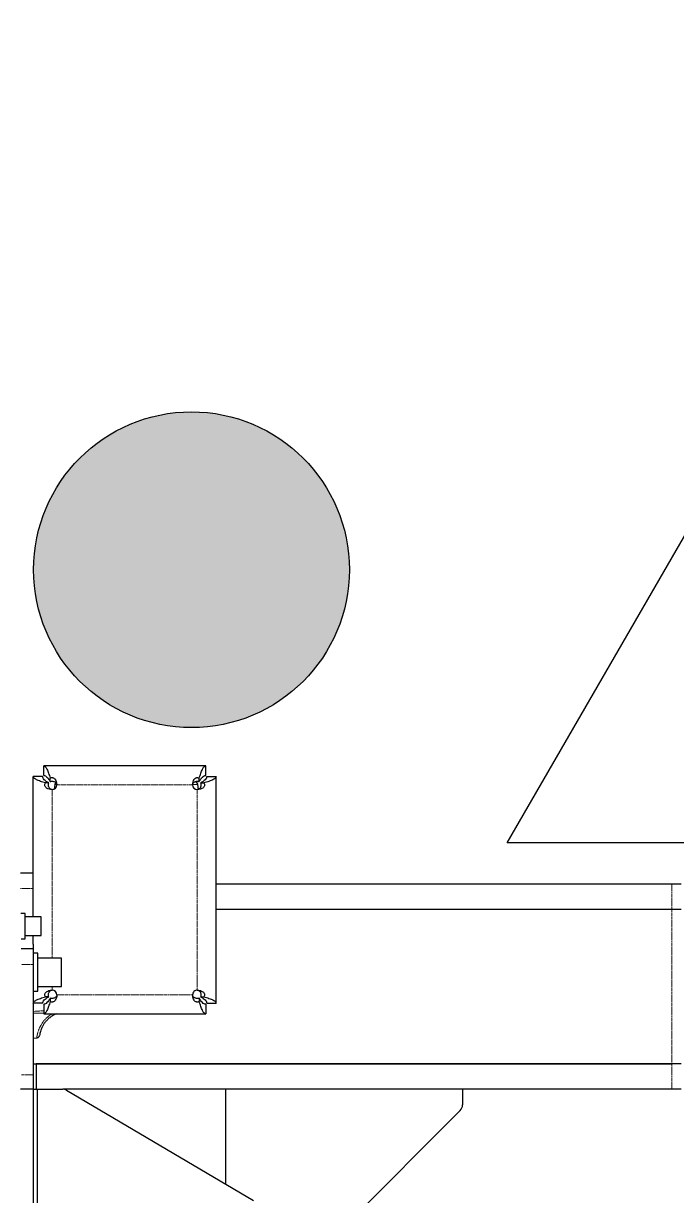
# Model space of a CAD drawing. Header units: millimetres. Extents: x -18594 to 273470, y -238787 to 48452.
# Drawn here: x 142174 to 142588, y -89231 to -88488 of the extents above; entities that cross this region are included whole.
import ezdxf

# ---------------------------------------------------------------- set-up
doc = ezdxf.new("R2010")
doc.units = ezdxf.units.MM
doc.linetypes.add('Xref AGV layout$0$PHANTOM', pattern=[2.5, 1.25, -0.25, 0.25, -0.25, 0.25, -0.25])
doc.layers.add('AM_BOR', color=4, linetype='Continuous', lineweight=25)
doc.layers.add('Xref AGV layout$0$Ndc8_Home_Charger', color=1, linetype='Continuous', true_color=0xff0000)
doc.layers.add('Xref AGV layout$0$Ndc8_Point', color=7, linetype='Continuous', true_color=0x000080)

# ---------------------------------------------------------------- blocks, each defined once
blk = doc.blocks.new('Xref AGV layout$0$A$C343F789C')
at = {"color": 7, "linetype": 'Continuous', "lineweight": 25}
for p, q in [((2823.63, 488.42), (2963.38, 628.17)), ((3091.43, 556.88), (3091.43, 474.88)), ((3094.17, 474.88), (3094.17, 558.88)), ((3073.11, 475.51), (2954.59, 545.45)), ((2972.17, 535.08), (2972.17, 474.88)), ((2822.17, 474.88), (2822.17, 484.88)), ((2683.64, 474.88), (2689.55, 474.88)), ((2689.55, 474.88), (3075.38, 474.88)), ((3091.43, 474.88), (3075.38, 474.88)), ((3094.17, 474.88), (3091.43, 474.88)), ((3092.17, 458.88), (3092.17, 474.88)), ((3094.17, 465.88), (3094.17, 474.88)), ((3094.17, 474.88), (3102.17, 474.88)), ((3094.17, 395.88), (3094.17, 465.88)), ((2683.64, 458.88), (2689.55, 458.88)), ((2689.55, 458.88), (3092.17, 458.88)), ((3094.17, 458.88), (2689.55, 458.88)), ((3094.17, 442.54), (3091.89, 442.42)), ((3087.46, 427.18), (2984.88, 427.18)), ((2984.88, 421.18), (2984.88, 427.18)), ((3087.46, 421.18), (3087.46, 427.18)), ((3087.46, 426.73), (3094.17, 427.09)), ((2978.17, 420.48), (2978.17, 276.89)), ((2984.17, 420.48), (2978.17, 420.48)), ((2988.06, 416.39), (2985.95, 416.39)), ((2988.96, 417.29), (2988.96, 419.4)), ((3083.38, 417.29), (3083.38, 419.4)), ((3084.28, 416.39), (3086.38, 416.39)), ((3088.17, 420.48), (3094.17, 420.48)), ((3091.17, 409.88), (3076.17, 409.88)), ((3076.17, 409.88), (3076.17, 391.88)), ((3094.17, 412.88), (3091.17, 412.88)), ((3091.17, 412.88), (3091.17, 388.88)), ((3094.17, 385.88), (3094.17, 395.88)), ((3076.17, 391.88), (3091.17, 391.88)), ((3091.17, 388.88), (3094.17, 388.88)), ((3101.84, 385.88), (3094.17, 385.88)), ((3094.17, 383.02), (3094.17, 385.88)), ((3094.17, 383.02), (3094.17, 377.68)), ((3101.84, 379.68), (3099.17, 379.68)), ((3099.17, 379.68), (3099.17, 363.68)), ((3099.17, 377.68), (3089.17, 377.68)), ((3089.17, 377.68), (3089.17, 365.68)), ((3089.17, 365.68), (3099.17, 365.68)), ((3094.17, 365.68), (3094.17, 276.89)), ((2689.55, 360.88), (2683.64, 360.88)), ((2978.17, 360.88), (2689.55, 360.88)), ((3099.17, 363.68), (3102.07, 363.68)), ((2689.55, 344.88), (2683.64, 344.88)), ((2978.17, 344.88), (2689.55, 344.88)), ((3102.17, 337.88), (3094.17, 337.88)), ((2989.51, 285.01), (2989.83, 282.04)), ((3080.51, 282.04), (3080.81, 284.86)), ((2984.17, 276.89), (2978.17, 276.89)), ((2984.88, 276.18), (2984.88, 270.18)), ((2988.06, 280.97), (2985.95, 280.97)), ((2988.96, 280.08), (2988.96, 277.97)), ((3083.38, 280.08), (3083.38, 277.97)), ((3084.28, 280.97), (3086.38, 280.97)), ((3087.46, 276.18), (3087.46, 270.18)), ((3088.17, 276.89), (3094.17, 276.89)), ((2984.88, 270.18), (3087.46, 270.18))]:
    blk.add_line(p, q, dxfattribs=at)
at = {"color": 8, "linetype": 'Xref AGV layout$0$PHANTOM', "lineweight": 18}
for p, q in [((2689.55, 458.88), (2689.55, 474.88)), ((3101.54, 465.88), (3094.17, 465.88)), ((2689.55, 360.88), (2689.55, 458.88)), ((3094.17, 425.64), (3087.46, 425.27)), ((2990.17, 412.18), (2990.17, 285.18)), ((3079.17, 415.18), (2993.17, 415.18)), ((3082.17, 409.88), (3082.17, 412.18)), ((3094.17, 395.88), (3101.84, 395.88)), ((3082.17, 285.18), (3082.17, 391.88)), ((2689.55, 360.88), (2689.55, 344.88)), ((3094.17, 347.88), (3102.17, 347.88)), ((2993.17, 282.18), (3079.17, 282.18)), ((2989.83, 282.04), (2993.06, 282.04)), ((3079.35, 282.04), (3080.51, 282.04))]:
    blk.add_line(p, q, dxfattribs=at)
at = {"color": 7, "linetype": 'Continuous', "lineweight": 25}
for centre, radius, start, end in [((2827.17, 484.88), 5, 135, 180), ((3075.39, 479.36), 4.48, 239.31002, 269.90198), ((2990.17, 415.18), 3, 270, 0), ((3082.17, 415.18), 3, 180, 270), ((2990.17, 282.18), 3, 0, 90), ((3082.17, 282.18), 3, 90, 180), ((2991.82, 282.25), 2, 186.00321, 269.59701), ((3078.52, 282.25), 2, 310.91075, 353.98507)]:
    blk.add_arc(centre, radius, start, end, dxfattribs=at)
for points, knots in [([(3079.37, 427.18), (3080.03, 427.47), (3081.4, 428.06), (3083.3, 429.29), (3085.02, 430.74), (3086.49, 432.36), (3087.64, 434), (3088.63, 435.81), (3089.34, 437.6), (3089.76, 439.18), (3089.96, 440.2), (3090.02, 440.7), (3090.02, 440.65), (3090.02, 440.63)], [0, 0, 0, 0, 0.071721, 0.147577, 0.226824, 0.306065, 0.387239, 0.468482, 0.587282, 0.706308, 0.830175, 0.954101, 1, 1, 1, 1]), ([(3091.89, 442.39), (3091.78, 442.39), (3091.47, 442.39), (3091.02, 442.19), (3090.62, 441.89), (3090.35, 441.57), (3090.19, 441.28), (3090.11, 441.07), (3090.09, 440.99), (3090.08, 440.97)], [0, 0, 0, 0, 0.134378, 0.373085, 0.571713, 0.73942, 0.876734, 0.9796, 1, 1, 1, 1]), ([(2984.88, 427.18), (2985.22, 427.08), (2985.9, 426.86), (2986.92, 425.18), (2987.94, 422.69), (2988.62, 420.5), (2988.96, 419.4)], [0, 0, 0, 0, 0.2499976, 0.5000029, 0.7499989, 1, 1, 1, 1]), ([(3083.38, 419.4), (3083.72, 420.5), (3084.4, 422.69), (3085.42, 425.18), (3086.44, 426.86), (3087.12, 427.08), (3087.46, 427.18)], [0, 0, 0, 0, 0.250001, 0.499997, 0.750002, 1, 1, 1, 1]), ([(2985.95, 416.39), (2984.86, 416.73), (2982.66, 417.41), (2980.17, 418.43), (2978.49, 419.45), (2978.27, 420.14), (2978.17, 420.48)], [0, 0, 0, 0, 0.25, 0.499998, 0.750002, 1, 1, 1, 1]), ([(2988.06, 416.39), (2987.51, 416.73), (2986.41, 417.41), (2985.17, 418.43), (2984.33, 419.45), (2984.22, 420.14), (2984.17, 420.48)], [0, 0, 0, 0, 0.250002, 0.500005, 0.750001, 1, 1, 1, 1]), ([(2984.88, 421.18), (2985.22, 421.13), (2985.9, 421.02), (2986.92, 420.18), (2987.94, 418.94), (2988.62, 417.84), (2988.96, 417.29)], [0, 0, 0, 0, 0.249998, 0.499998, 0.749997, 1, 1, 1, 1]), ([(2990.17, 412.18), (2989.5, 412.24), (2988.27, 412.33), (2986.86, 412.99), (2986.02, 413.79), (2985.67, 414.49), (2985.56, 415.08), (2985.62, 415.7), (2985.82, 416.11), (2985.95, 416.39)], [0, 0, 0, 0, 0.269613, 0.498179, 0.631102, 0.749463, 0.813629, 0.874153, 1, 1, 1, 1]), ([(2990.17, 412.18), (2989.99, 412.2), (2989.65, 412.24), (2989.17, 412.45), (2988.76, 412.76), (2988.38, 413.23), (2988.07, 413.85), (2987.88, 414.66), (2987.85, 415.53), (2987.99, 416.11), (2988.06, 416.39)], [0, 0, 0, 0, 0.09716, 0.190041, 0.283883, 0.383787, 0.523747, 0.671038, 0.838832, 1, 1, 1, 1]), ([(2988.96, 419.4), (2989.23, 419.54), (2989.64, 419.75), (2990.27, 419.78), (2990.87, 419.69), (2991.56, 419.33), (2992.35, 418.51), (2992.97, 417.09), (2993.1, 415.87), (2993.17, 415.18)], [0, 0, 0, 0, 0.1246509, 0.1880242, 0.2510893, 0.3693716, 0.50189, 0.7215959, 1, 1, 1, 1]), ([(2988.96, 417.29), (2989.24, 417.36), (2989.82, 417.5), (2990.69, 417.47), (2991.5, 417.28), (2992.11, 416.98), (2992.56, 416.6), (2992.86, 416.2), (2993.07, 415.72), (2993.14, 415.37), (2993.17, 415.18)], [0, 0, 0, 0, 0.1592915, 0.329908, 0.4773824, 0.6171186, 0.7105194, 0.8025093, 0.8976321, 1, 1, 1, 1]), ([(3079.17, 415.18), (3079.22, 415.85), (3079.32, 417.08), (3079.98, 418.49), (3080.77, 419.33), (3081.47, 419.68), (3082.07, 419.79), (3082.69, 419.73), (3083.1, 419.53), (3083.38, 419.4)], [0, 0, 0, 0, 0.269615, 0.498185, 0.631104, 0.749462, 0.81363, 0.874155, 1, 1, 1, 1]), ([(3079.17, 415.18), (3079.19, 415.36), (3079.23, 415.7), (3079.43, 416.18), (3079.75, 416.59), (3080.21, 416.97), (3080.84, 417.28), (3081.64, 417.47), (3082.51, 417.5), (3083.09, 417.36), (3083.38, 417.29)], [0, 0, 0, 0, 0.097161, 0.19004, 0.283887, 0.383795, 0.523752, 0.671036, 0.838835, 1, 1, 1, 1]), ([(3086.38, 416.39), (3086.52, 416.12), (3086.74, 415.71), (3086.77, 415.08), (3086.67, 414.48), (3086.32, 413.79), (3085.5, 413), (3084.08, 412.38), (3082.85, 412.25), (3082.17, 412.18)], [0, 0, 0, 0, 0.124649, 0.188024, 0.251086, 0.369376, 0.50189, 0.721594, 1, 1, 1, 1]), ([(3084.28, 416.39), (3084.35, 416.11), (3084.49, 415.53), (3084.46, 414.66), (3084.27, 413.85), (3083.96, 413.24), (3083.59, 412.79), (3083.18, 412.49), (3082.7, 412.28), (3082.35, 412.21), (3082.17, 412.18)], [0, 0, 0, 0, 0.159289, 0.329905, 0.477391, 0.617117, 0.710521, 0.802511, 0.897634, 1, 1, 1, 1]), ([(3083.38, 417.29), (3083.72, 417.84), (3084.4, 418.94), (3085.42, 420.18), (3086.44, 421.02), (3087.12, 421.13), (3087.46, 421.18)], [0, 0, 0, 0, 0.250004, 0.500002, 0.750002, 1, 1, 1, 1]), ([(3088.17, 420.48), (3088.11, 420.14), (3088.01, 419.45), (3087.17, 418.43), (3085.92, 417.41), (3084.82, 416.73), (3084.28, 416.39)], [0, 0, 0, 0, 0.249999, 0.499995, 0.749999, 1, 1, 1, 1]), ([(3094.17, 420.48), (3094.06, 420.14), (3093.85, 419.45), (3092.17, 418.43), (3089.68, 417.41), (3087.48, 416.73), (3086.38, 416.39)], [0, 0, 0, 0, 0.249998, 0.500002, 0.749999, 1, 1, 1, 1]), ([(2985.95, 280.97), (2985.81, 281.25), (2985.6, 281.66), (2985.57, 282.29), (2985.66, 282.88), (2986.02, 283.58), (2986.84, 284.36), (2988.26, 284.99), (2989.48, 285.11), (2990.17, 285.18)], [0, 0, 0, 0, 0.124649, 0.188024, 0.251087, 0.36937, 0.501889, 0.721595, 1, 1, 1, 1]), ([(2988.06, 280.97), (2987.99, 281.25), (2987.85, 281.83), (2987.88, 282.71), (2988.07, 283.51), (2988.37, 284.13), (2988.75, 284.58), (2989.15, 284.88), (2989.63, 285.09), (2989.99, 285.15), (2990.17, 285.18)], [0, 0, 0, 0, 0.159289, 0.329907, 0.477382, 0.617119, 0.710522, 0.802513, 0.897633, 1, 1, 1, 1]), ([(2993.17, 282.18), (2993.11, 281.52), (2993.02, 280.29), (2992.36, 278.88), (2991.56, 278.03), (2990.86, 277.68), (2990.27, 277.58), (2989.65, 277.63), (2989.24, 277.83), (2988.96, 277.97)], [0, 0, 0, 0, 0.2696156, 0.4981862, 0.6311057, 0.7494647, 0.813633, 0.874158, 1, 1, 1, 1]), ([(2993.17, 282.18), (2993.15, 282.01), (2993.11, 281.66), (2992.9, 281.19), (2992.59, 280.78), (2992.13, 280.4), (2991.5, 280.08), (2990.7, 279.89), (2989.82, 279.87), (2989.24, 280.01), (2988.96, 280.08)], [0, 0, 0, 0, 0.097172, 0.190041, 0.283888, 0.383797, 0.523754, 0.671038, 0.838837, 1, 1, 1, 1]), ([(3083.38, 277.97), (3083.1, 277.83), (3082.69, 277.61), (3082.07, 277.58), (3081.47, 277.68), (3080.77, 278.03), (3079.99, 278.85), (3079.36, 280.27), (3079.24, 281.5), (3079.17, 282.18)], [0, 0, 0, 0, 0.124649, 0.188022, 0.251087, 0.369369, 0.501888, 0.721587, 1, 1, 1, 1]), ([(3083.38, 280.08), (3083.1, 280.01), (3082.52, 279.86), (3081.64, 279.9), (3080.84, 280.08), (3080.22, 280.39), (3079.77, 280.76), (3079.47, 281.17), (3079.26, 281.65), (3079.2, 282), (3079.17, 282.18)], [0, 0, 0, 0, 0.15929, 0.329906, 0.477381, 0.617118, 0.710519, 0.802509, 0.897632, 1, 1, 1, 1]), ([(3082.17, 285.18), (3082.83, 285.13), (3084.06, 285.03), (3085.48, 284.38), (3086.32, 283.58), (3086.67, 282.88), (3086.77, 282.29), (3086.72, 281.66), (3086.52, 281.25), (3086.38, 280.97)], [0, 0, 0, 0, 0.269614, 0.498184, 0.631101, 0.749462, 0.813629, 0.874153, 1, 1, 1, 1]), ([(3082.17, 285.18), (3082.34, 285.16), (3082.69, 285.12), (3083.16, 284.92), (3083.57, 284.6), (3083.95, 284.14), (3084.27, 283.51), (3084.46, 282.71), (3084.48, 281.84), (3084.34, 281.26), (3084.28, 280.97)], [0, 0, 0, 0, 0.097163, 0.19004, 0.283889, 0.383793, 0.523745, 0.671036, 0.838831, 1, 1, 1, 1]), ([(2978.17, 276.89), (2978.27, 277.23), (2978.49, 277.91), (2980.17, 278.93), (2982.66, 279.95), (2984.86, 280.63), (2985.95, 280.97)], [0, 0, 0, 0, 0.2499971, 0.5000023, 0.7499995, 1, 1, 1, 1]), ([(2984.17, 276.89), (2984.22, 277.23), (2984.33, 277.91), (2985.17, 278.93), (2986.41, 279.95), (2987.51, 280.63), (2988.06, 280.97)], [0, 0, 0, 0, 0.2499959, 0.4999952, 0.7499984, 1, 1, 1, 1]), ([(2988.96, 280.08), (2988.62, 279.53), (2987.94, 278.43), (2986.92, 277.18), (2985.9, 276.34), (2985.22, 276.24), (2984.88, 276.18)], [0, 0, 0, 0, 0.249999, 0.499999, 0.750001, 1, 1, 1, 1]), ([(2988.96, 277.97), (2988.62, 276.87), (2987.94, 274.67), (2986.92, 272.18), (2985.9, 270.5), (2985.22, 270.29), (2984.88, 270.18)], [0, 0, 0, 0, 0.249998, 0.499998, 0.750002, 1, 1, 1, 1]), ([(3087.46, 276.18), (3087.12, 276.24), (3086.44, 276.34), (3085.42, 277.18), (3084.4, 278.43), (3083.72, 279.53), (3083.38, 280.08)], [0, 0, 0, 0, 0.249999, 0.5, 0.750001, 1, 1, 1, 1]), ([(3087.46, 270.18), (3087.12, 270.29), (3086.44, 270.5), (3085.42, 272.18), (3084.4, 274.67), (3083.72, 276.87), (3083.38, 277.97)], [0, 0, 0, 0, 0.249998, 0.500002, 0.750002, 1, 1, 1, 1]), ([(3084.28, 280.97), (3084.82, 280.63), (3085.92, 279.95), (3087.17, 278.93), (3088.01, 277.91), (3088.11, 277.23), (3088.17, 276.89)], [0, 0, 0, 0, 0.250001, 0.500005, 0.750004, 1, 1, 1, 1]), ([(3086.38, 280.97), (3087.48, 280.63), (3089.68, 279.95), (3092.17, 278.93), (3093.85, 277.91), (3094.06, 277.23), (3094.17, 276.89)], [0, 0, 0, 0, 0.2500008, 0.4999979, 0.7500029, 1, 1, 1, 1])]:
    blk.add_open_spline(points, degree=3, knots=knots, dxfattribs=at)
at = {"color": 8, "linetype": 'Xref AGV layout$0$PHANTOM', "lineweight": 18}
blk.add_open_spline([(3091.89, 442.34), (3091.89, 442.36), (3091.9, 442.43), (3091.82, 441.83), (3091.61, 440.58), (3091.13, 438.66), (3090.34, 436.49), (3089.24, 434.3), (3087.96, 432.32), (3086.32, 430.37), (3084.42, 428.54), (3082.84, 427.63), (3082.07, 427.18)], degree=3, knots=[0, 0, 0, 0, 0.05395, 0.180881, 0.311549, 0.435897, 0.564792, 0.652235, 0.74198, 0.82757, 0.915758, 1, 1, 1, 1], dxfattribs=at)
blk = doc.blocks.new('Xref AGV layout')
at = {"layer": 'Xref AGV layout$0$Ndc8_Point'}
h = blk.add_hatch(color=256, dxfattribs=at)
edge = h.paths.add_edge_path(flags=0)
edge.add_arc((142280.87, -88834.31), 100, 0, 360)
at = {"layer": 'Xref AGV layout$0$Ndc8_Home_Charger'}
blk.add_lwpolyline([(143080.87, -89007.31), (142480.87, -89007.31), (142780.87, -88488.31)], close=True, dxfattribs=at)
at = {"layer": 'Xref AGV layout$0$Ndc8_Point'}
blk.add_circle((142280.87, -88834.31), 100, dxfattribs=at)
at = {"rotation": 180}
blk.add_blockref('Xref AGV layout$0$A$C343F789C', (145274.74, -88688.38), dxfattribs=at)

msp = doc.modelspace()

# ---------------------------------------------------------------- block references
at = {"layer": 'AM_BOR'}
msp.add_blockref('Xref AGV layout', (0, 0), dxfattribs=at)

doc.saveas('drawing.dxf')
